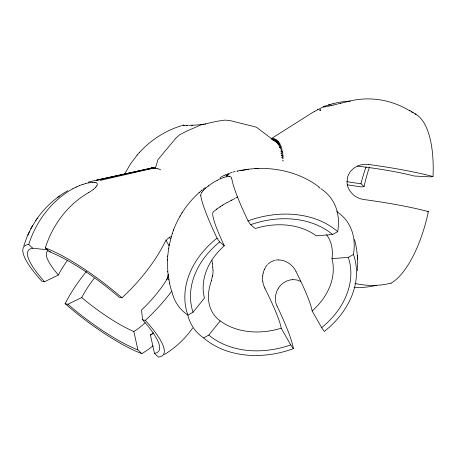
<?xml version="1.0" encoding="UTF-8"?>
<svg xmlns="http://www.w3.org/2000/svg" width="456" height="456" viewBox="0 0 456 456"><rect width="100%" height="100%" fill="white"/><g stroke="black" fill="none" stroke-linecap="round" stroke-linejoin="round"><path stroke-width="0.68" d="M212.866 269.946L212.832 267.108M167.5 259.675L167.802 271.993M167.694 256.437L168.669 248.184M167.477 260.108L167.717 255.976M357.356 270.784C358.148 260.29 357.208 249.666 354.557 239.48M262.685 275.914L263.129 273.138M212.296 276.513L212.433 275.606M169.256 244.975L172.345 233.312M168.595 248.617L169.33 244.513M211.39 280.702L210.946 282.184A69.067 43.417 -34.6 0 0 220.202 320.916L208.791 335.069L203.644 337.936A93.423 58.721 -34.6 0 1 187.929 315.546M168.047 275.128L168.321 274.221M155.314 168.418L158.004 159.577L176.113 137.883L179.556 134.868L186.436 131.237L201.387 124.733L216.663 121.342L224.557 120.133L229.265 120.39L256.409 127.19L278.907 144.25M23.815 245.79L27.126 236.567L31.578 227.419M173.451 230.206C178.837 215.734 187.826 202.612 199.397 192.381M172.208 233.717L173.593 229.784M27.759 235.102L28.449 233.62M28.705 233.05L29.349 231.665M264.303 269.553L265.671 266.971A15.447 14.826 -54.1 0 1 267.444 264.651M124.67 174.01L130.313 164.217L137.193 155.023M31.72 227.156L36.566 219.347M30.786 228.849L32.456 225.828M96.86 185.7L95.794 187.125M181.915 213.043L182.155 212.661M179.989 216.252L180.217 215.876M224.192 175.36L220.031 177.658M278.468 288.078L278.986 287.314A16.422 14.558 -42.5 0 1 280.759 285.182A16.832 14.945 -42.4 0 1 283.546 282.823L286.619 281.095A16.832 14.974 -42.4 0 1 290.911 279.847A16.427 14.563 -41.9 0 1 292.672 279.699M36.754 219.085C44.762 207.446 55.489 197.716 67.75 190.716M35.819 220.442L37.432 218.093M192.677 327.978C185.187 338.694 175.429 347.825 164.245 354.597M171.901 291.549A93.423 58.727 -34.6 0 0 187.883 315.102L193.036 312.235L204.453 298.082A66.844 51.38 -20.9 0 1 224.289 245.767A69.067 8.128 60.9 0 1 212.775 212.935L212.906 212.576A24.966 3.79 -24.5 0 1 213.841 211.373L214.132 211.082M139.57 152.338C151.295 139.433 166.668 129.937 183.415 125.104M137.079 155.165L139.69 152.19M203.678 190.044L205.633 188.134M280.981 151.358L282.292 149.984L280.89 150.161M268.128 263.978L271.149 261.738L274.615 260.365M281.597 155.074L283.016 153.809L280.885 153.735L282.805 152.486L281.13 152.082M201.911 190.232L202.247 189.935L199.061 192.671M281.09 149.534L281.99 148.81L280.873 148.741M282.452 158.83L283.444 158.038L281.859 157.696M203.176 189.194L205.2 187.61M208.09 186.099L208.774 185.581M58.419 196.804L59.508 196M57.199 197.704L58.186 196.981M272.061 139.468L272.996 138.789L271.85 139.325M216.589 209.122L218.19 208.016M271.109 138.778L312.491 112.564L323.891 106.476M220.037 206.83L222.944 205.063M88.584 192.637L87.888 193.053A93.423 82.245 -78.3 0 0 45.326 247.882L49.208 251.638L50.559 251.78M227.002 202.715L231.87 200.002M314.201 111.52L314.623 111.281M317.433 109.685L317.838 109.463M337.714 231.665A88.168 67.784 -20.9 0 0 248.013 220.903L250.623 224.705L255.235 228.519A66.844 51.38 -20.9 0 1 316.225 235.82L332.561 234.521L337.708 231.654A93.423 58.716 -34.6 0 0 321.417 189.04L320.938 188.733M353.463 254.482A88.168 67.784 -20.9 0 1 324.29 331.449L321.668 327.647L312.143 310.986A66.844 51.38 -20.9 0 0 331.985 258.655L348.316 257.349L353.463 254.482A93.423 58.727 -34.6 0 0 337.166 211.875L336.676 211.538M72.789 188.79L71.324 189.61A93.423 82.245 -78.3 0 0 28.762 244.445A88.168 20.32 37.8 0 0 41.787 281.158L44.54 281.728L58.385 275.008A69.067 28.631 -46 0 1 67.306 260.501M217.107 180.371L214.029 182.086A16.832 4.315 -30.9 0 0 210.244 184.555A16.416 4.292 -30.9 0 0 208.802 185.581M235.661 197.984L237.633 196.986M280.229 148.422L281.66 147.693L279.881 147.402M281.831 157.337L283.336 156.585L281.7 155.958M86.486 271.417A93.423 38.709 -46 0 0 65.14 303.707L67.881 304.283L81.727 297.557A69.067 28.637 -46 0 1 94.255 278.183M272.118 139.559L273.674 138.801L272.528 139.895L274.347 138.886L272.597 139.912L275.002 139.051L273.44 140.129L275.641 139.291L274.312 140.516L276.262 139.604L275.088 141.007L276.866 139.992L275.15 141.052L277.453 140.454L275.948 141.73L278.017 140.984L276.655 142.494L278.559 141.588L276.706 142.557L279.078 142.266L277.419 143.515L279.574 143.007L278.08 144.609L280.047 143.817L278.126 144.7L280.491 144.694L278.69 145.84L280.907 145.635L279.249 147.191L281.301 146.632L279.289 147.311M75.987 187.171L76.83 186.783M224.375 175.235L232.058 172.328M324.415 106.259L325.504 105.866M281.238 151.7L282.566 151.21L281.215 151.614M96.307 180.188L152.737 167.871L150.953 168.281L153.558 167.854L152.207 168.315L154.487 167.933L152.914 168.406L155.302 168.07L157.89 168.754M223.862 177.47L222.465 177.954A16.416 4.292 -30.9 0 0 220.225 178.912M82.832 184.435L85.289 183.682M88.606 181.944L152.025 167.985L150.155 168.463M281.836 155.559L283.193 155.177L281.814 155.388M329.369 104.692L330.053 104.504M149.129 168.805L151.398 168.218M332.977 103.723L334.516 103.335A93.423 84.879 81.8 0 1 350.293 101.107M340.598 103.324L349.262 101.192A93.423 84.884 81.8 0 1 410.064 110.979M337.041 104.19L333.724 104.977M100.206 180.433L154.493 167.933M331.347 105.524L329.848 105.86M137.091 171.616L139.165 171.148M146.792 169.444L149.562 168.823M97.498 180.171L153.564 167.854M232.982 172.043L235.256 171.513M150.132 168.475L152.731 167.871M88.464 182.907L89.986 182.628M226.33 176.797L227.886 176.563M237.53 171.103L236.966 171.2C265.027 164.753 296.001 169.427 319.166 187.091M248.395 169.438L240.01 170.726M325.641 106.71L324.17 106.921M369.474 166.947A82.365 32.866 -79.4 0 0 364.065 186.544L361.614 186.903A93.423 11.588 7.5 0 1 347.21 184.828M427.175 211.783L428.401 211.601A88.168 35.18 -79.4 0 1 391.197 283.136M201.94 124.522L198.406 124.847A16.878 1.163 -5.4 0 1 194.98 125.092A16.422 1.054 -5.3 0 1 192.54 125.24M258.21 168.486L254.921 168.697M191.623 125.309L192.403 125.269M188.22 125.44L186.595 125.463M292.678 279.688L294.422 279.71A18.411 16.262 -41 0 1 297.728 280.24L300.008 281.067A20.189 17.755 -39.4 0 1 300.755 281.409M278.382 259.891L282.127 260.313A19.483 18.502 -41.7 0 1 284.726 261.117L287.998 262.724A23.416 22.099 -34.2 0 1 291.675 265.574L292.33 266.241A24.96 23.518 -31.6 0 1 295.112 269.884L295.978 271.428M368.727 164.474L366.955 164.314A21.312 21.215 21 0 0 363.284 164.456L362.366 164.599A19.796 19.699 20 0 0 359.653 165.26A20.189 20.092 19.3 0 0 356.267 166.696L354.016 168.127A18.411 18.291 12.2 0 0 351.348 170.538L350.185 171.969A16.422 16.296 5.8 0 0 348.743 174.329A16.832 16.707 4.7 0 0 347.489 177.737L347.039 182.132A16.855 16.724 4.2 0 0 347.569 185.74A16.422 16.291 4.8 0 0 348.139 187.496L348.897 189.172A18.491 18.325 9.7 0 0 350.316 191.491L352.659 194.153A20.195 19.978 14.1 0 0 356.341 196.918A19.796 19.568 15.1 0 0 358 197.773L358.855 198.143A21.312 21.05 15.5 0 0 362.36 199.249L364.11 199.563A93.423 11.571 7.5 0 1 428.366 211.601M94.386 182.371L96.034 182.713M47.606 249.825L32.644 248.195L28.762 244.445M171.513 236.453A20.189 14.415 73.7 0 0 168.566 237.992A19.807 14.125 74.4 0 0 167.506 238.898L167.01 239.411A21.227 15.122 74.7 0 0 164.878 242.33L164.542 242.985A93.423 38.703 -46 0 1 121.969 297.802L119.221 297.244A82.371 18.981 37.8 0 0 49.18 251.638M142.563 319.798L145.321 320.368A88.168 20.32 37.8 0 1 158.34 357.082L154.464 353.332A82.371 18.981 37.8 0 0 142.58 319.804L141.554 309.989A69.067 28.637 -46 0 0 168.389 276.929M157.907 168.76L160.655 169.786M409.499 110.346L416.06 114.393M282.515 160.409L283.569 161.036M412.612 112.176L412.993 112.421M200.737 195.487A93.423 10.995 60.9 0 0 217.022 238.095L219.684 241.936L224.289 245.75M364.065 186.55L360.987 183.768A66.844 26.682 -79.4 0 1 366.088 166.959M169.267 237.388L170.447 238.744M220.214 320.91A66.838 51.38 -20.9 0 0 281.204 328.217L290.728 344.884L293.35 348.68A88.168 67.784 -20.9 0 1 203.638 337.93M165.876 240.09L168.988 245.681M265.033 288.665L264.303 287.046M277.048 306.073L276.729 305.36A21.17 18.428 -44.9 0 1 275.487 300.584A19.79 17.231 -44.9 0 1 275.401 298.002A20.184 17.602 -44.5 0 1 275.834 294.553L276.809 291.264A18.405 16.211 -42.9 0 1 278.485 288.084M171.599 291.378L169.461 283.062M153.267 332.618A66.844 15.401 37.8 0 1 150.412 334.955L154.464 353.332M211.949 260.536L212.479 263.346M231.705 178.296L231.562 177.789A21.221 6.013 -33.1 0 0 230.628 176.848A19.807 5.609 -32.9 0 0 229.647 176.563M168.874 280.03L168.72 279.14M169.541 283.478L167.757 271.537M262.827 281.643L262.987 282.583A24.96 22.954 -60.8 0 0 264.303 287.046M200.765 195.533L200.76 194.951A21.318 6.202 -29.3 0 1 201.17 193.543L201.352 193.156A19.802 5.723 -29.5 0 1 201.871 192.312M357.544 259.304L357.276 255.223M183.99 125.702A93.423 4.423 84.7 0 0 183.249 125.189L183.226 125.223A21.17 0.849 -3.6 0 0 183.985 125.394M185.068 125.428A19.79 0.809 -3.7 0 1 184.099 125.389M187.427 125.383A20.189 0.849 -3.9 0 1 185.552 125.383M192.335 125.189A18.365 0.952 -4.8 0 1 189.018 125.332M205.639 124.146A16.832 1.197 -5.5 0 1 204.727 124.254M203.809 124.357A16.832 1.197 -5.5 0 1 201.968 124.551M348.316 257.349A82.365 63.321 -20.9 0 1 321.668 327.647M290.734 344.884A82.365 63.321 -20.9 0 1 208.797 335.069M193.03 312.235A82.365 63.321 -20.9 0 1 219.684 241.936M250.635 224.7A82.365 63.321 -20.9 0 1 332.578 234.532M187.883 315.102A88.168 67.784 -20.9 0 1 217.062 238.135M318.772 187.519A21.312 4.378 48.1 0 1 319.166 187.707M319.582 187.918A21.312 4.378 48.1 0 1 320.015 188.157M212.302 263.414A19.431 9.473 86.5 0 1 212.644 267.108M326.587 234.754A69.067 43.417 -34.6 0 1 331.979 258.655M265.073 288.722A69.067 8.128 60.9 0 1 281.227 328.303M277.066 306.062A93.423 10.995 60.9 0 1 293.373 348.663M214.468 210.951A23.353 3.306 -25.6 0 1 217.033 208.968M218.652 207.839A19.483 2.08 -27.7 0 1 220.482 206.682M222.209 205.354A15.413 0.975 -29.1 0 1 226.792 202.698M231.448 200.349A15.413 0.747 -29.6 0 1 234.931 198.474M295.972 271.423A69.067 8.122 60.9 0 1 312.138 310.975M263.192 273.15A19.437 18.251 -56.1 0 1 264.36 269.576M262.747 281.665A23.359 21.688 -58.3 0 1 262.582 275.909M213.112 270.02A23.359 10.699 86.7 0 1 212.644 275.794M212.279 276.496A24.96 10.83 87.3 0 1 211.379 280.685M275.538 260.148A15.447 14.843 -52.5 0 1 278.382 259.88M248.087 221A93.423 10.955 60.9 0 1 231.739 178.347M227.971 176.489A20.189 5.7 -32.7 0 1 229.687 176.535M223.93 177.39A18.411 5.039 -31.7 0 1 226.404 176.728M217.119 180.337A16.832 4.372 -31 0 1 220.248 178.832M205.73 188.117A18.4 4.953 -30.7 0 1 208.17 186.099M201.945 192.284A20.184 5.74 -29.9 0 1 203.798 190.015M411.238 111.709A93.423 84.884 81.8 0 1 412.401 112.455M340.638 103.25A20.195 0.314 -13.7 0 1 337.657 103.974M333.632 105.005A18.485 0.695 -14.1 0 1 331.227 105.558M330.081 105.781A16.427 0.752 -14.4 0 1 328.063 106.214A16.878 0.832 -14.6 0 1 325.812 106.658M323.378 106.921A16.427 0.752 -14.4 0 1 323.332 106.846A16.832 0.866 -14.7 0 0 324.011 106.966M323.384 106.693A18.405 0.98 -13.4 0 1 324.113 106.322M326.057 105.763A20.189 1.168 -12.8 0 1 328.713 104.954M328.28 105.028A19.807 1.248 -12.4 0 1 329.557 104.663M330.081 104.498A21.312 1.414 -12.2 0 1 333.005 103.723M376.468 285.274A93.423 84.879 81.7 0 1 354.027 287.468M391.214 283.13A93.423 84.884 81.7 0 1 354.865 283.387M360.987 183.768A69.067 8.561 7.5 0 1 346.856 181.636M357.481 166.115A69.067 8.561 7.5 0 1 414.253 176.022L430.561 176.871L433.018 176.512A88.168 35.18 -79.4 0 0 414.92 113.818M368.722 164.491A93.423 11.565 7.5 0 1 432.921 176.512M137.929 349.889A82.371 18.981 37.8 0 1 67.887 304.283M44.534 281.728A82.371 18.981 37.8 0 1 32.644 248.206M141.816 353.651A88.168 20.32 37.8 0 1 65.128 303.707M45.315 247.887A88.168 20.32 37.8 0 1 121.98 297.814M166.862 279.756A24.96 9.701 -80.5 0 1 168.019 275.093M72.778 188.784A21.307 6.886 -22.5 0 1 75.981 187.165M76.83 186.783A19.802 6.327 -22.5 0 1 79.401 185.689M79.39 185.632A20.184 6.39 -22.5 0 1 82.849 184.366M85.323 183.62A18.411 5.523 -22.3 0 1 88.521 182.85M90.071 182.668A16.422 4.651 -21.7 0 1 92.163 182.417M92.123 182.349A16.832 4.805 -21.6 0 1 94.426 182.349M96.016 182.725A16.838 4.759 -21.5 0 1 97.179 183.643A16.422 4.651 -21.7 0 1 97.316 184.15L97.259 184.737A18.491 5.21 -22.5 0 1 96.877 185.695M95.891 187.102A20.189 5.557 -23.4 0 1 93.719 189.154M93.622 189.166A19.819 5.352 -23.8 0 1 92.511 190.032L91.89 190.471A21.232 5.683 -23.9 0 1 88.618 192.643M153.034 345.802A93.423 82.245 -78.3 0 1 141.782 353.645L137.9 349.894L133.853 331.512A69.067 60.819 -78.3 0 0 145.088 322.762M133.842 331.506A66.844 15.401 37.8 0 1 81.732 297.557M58.385 274.996A66.844 15.401 37.8 0 1 48.051 250.697M152.88 333.359A69.067 60.813 -78.3 0 1 150.417 334.96M171.616 291.384A93.423 38.726 -46 0 1 145.321 320.374M228.091 174.853L225.931 175.72L229.049 174.483L228.091 174.853M320.123 110.033L319.582 110.073L320.95 110.021L320.123 110.033"/></g></svg>
